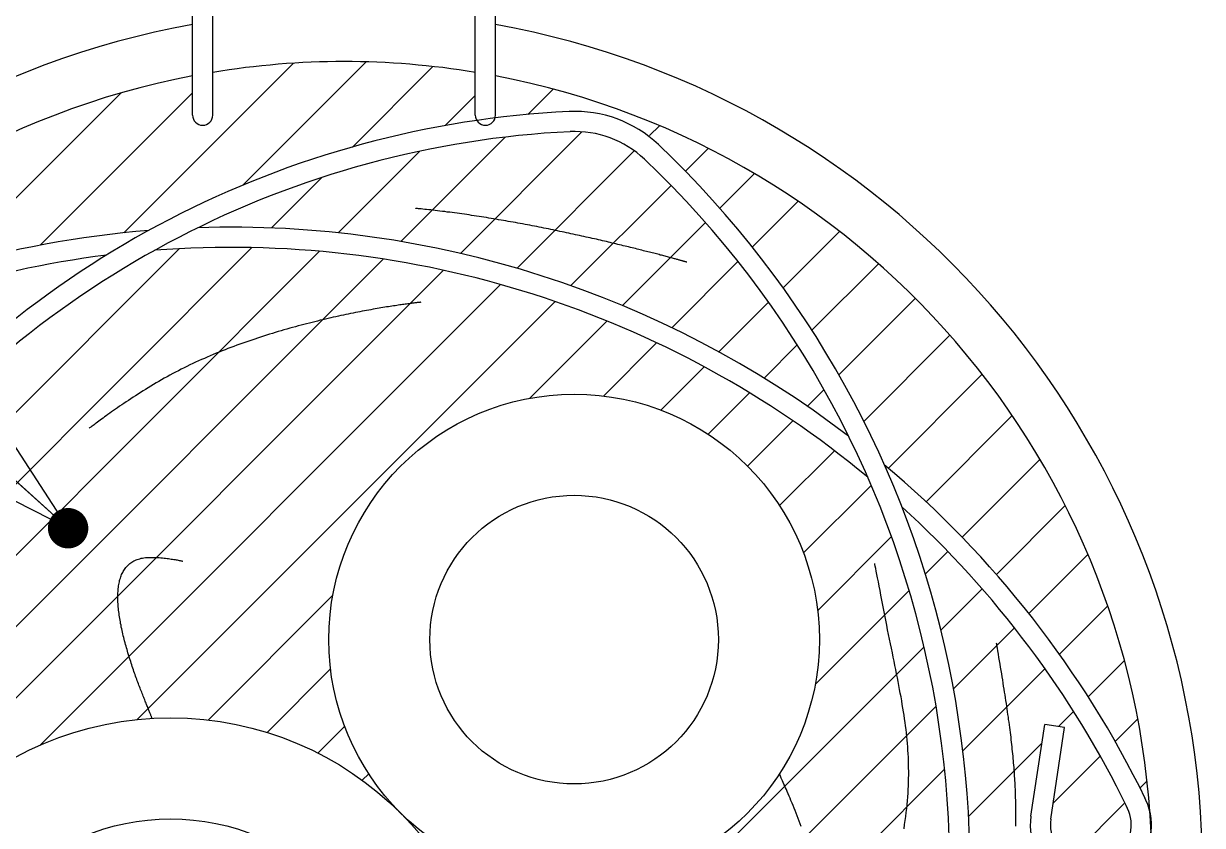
# Model space of a CAD drawing. Extents: x 443 to 1217, y -1921 to -677.
# Drawn here: x 1157.13 to 1172.68, y -1438.52 to -1427.94 of the extents above; entities that cross this region are included whole.
import ezdxf

# ---------------------------------------------------------------- set-up
doc = ezdxf.new("R2010")
doc.units = 0
doc.header["$MEASUREMENT"] = 0
doc.layers.get('0').update_dxf_attribs({"linetype": 'CONTINUOUS'})
for name, color, linetype in [('2', 2, 'CONTINUOUS'), ('3', 8, 'CONTINUOUS'), ('5', 7, 'CONTINUOUS')]:
    doc.layers.add(name, color=color, linetype=linetype)

# ---------------------------------------------------------------- blocks, each defined once
blk = doc.blocks.new('OPEN330A')
at = {"color": 0}
for q in [(30, 8.0385), (30, -8.0385), (40, 0)]:
    blk.add_line((0, 0), q, dxfattribs=at)
blk = doc.blocks.new('NEGDOTSMALL')
at = {"color": 0, "const_width": 4}
blk.add_lwpolyline([(-2, 0, 1), (2, 0, 1), (-2, 0)], format="xyb", dxfattribs=at)

msp = doc.modelspace()

# ---------------------------------------------------------------- linework, layer by layer
at = {"color": 7, "linetype": 'Continuous'}
msp.add_line((1157.721, -1434.598), (1137.922, -1416.764), dxfattribs=at)
at = {"layer": '2', "color": 8, "linetype": 'Continuous'}
for p, q in [((1158.457, -1430.703), (1160.693, -1428.467)), ((1160.027, -1430.075), (1161.652, -1428.45)), ((1161.472, -1429.572), (1162.533, -1428.511)), ((1156.111, -1431.165), (1158.415, -1428.861)), ((1157.352, -1430.867), (1159.363, -1428.856)), ((1162.696, -1429.29), (1163.092, -1428.894)), ((1163.785, -1429.142), (1164.119, -1428.809)), ((1162.895, -1430.974), (1164.498, -1429.372)), ((1165.389, -1429.422), (1165.52, -1429.291)), ((1162.111, -1430.817), (1163.486, -1429.442)), ((1161.283, -1430.703), (1162.359, -1429.627)), ((1163.642, -1431.17), (1165.189, -1429.622)), ((1165.863, -1429.891), (1166.164, -1429.59)), ((1160.405, -1430.639), (1161.072, -1429.971)), ((1166.316, -1430.379), (1166.773, -1429.923)), ((1164.353, -1431.4), (1165.674, -1430.079)), ((1166.746, -1430.891), (1167.349, -1430.288)), ((1165.033, -1431.662), (1166.128, -1430.568)), ((1167.151, -1431.427), (1167.895, -1430.684)), ((1152.827, -1439.159), (1161.039, -1430.947)), ((1153.017, -1438.027), (1160.146, -1430.898)), ((1153.65, -1436.452), (1159.19, -1430.912)), ((1153.014, -1439.914), (1161.878, -1431.049)), ((1165.683, -1431.954), (1166.556, -1431.081)), ((1167.532, -1431.989), (1168.41, -1431.111)), ((1153.239, -1440.63), (1162.672, -1431.197)), ((1157.354, -1437.457), (1163.426, -1431.385)), ((1167.887, -1432.575), (1168.896, -1431.567)), ((1158.633, -1437.121), (1164.144, -1431.609)), ((1166.306, -1432.273), (1166.96, -1431.618)), ((1163.81, -1432.885), (1164.829, -1431.866)), ((1168.216, -1433.189), (1169.352, -1432.053)), ((1164.782, -1432.855), (1165.484, -1432.153)), ((1166.902, -1432.619), (1167.339, -1432.182)), ((1165.538, -1433.04), (1166.109, -1432.47)), ((1168.54, -1433.806), (1169.778, -1432.568)), ((1166.163, -1433.358), (1166.708, -1432.813)), ((1167.472, -1432.99), (1167.692, -1432.771)), ((1169.038, -1434.25), (1170.175, -1433.113)), ((1166.683, -1433.779), (1167.281, -1433.182)), ((1167.105, -1434.299), (1167.828, -1433.576)), ((1169.513, -1434.717), (1170.54, -1433.69)), ((1167.422, -1434.924), (1168.314, -1434.033)), ((1169.965, -1435.207), (1170.873, -1434.299)), ((1167.608, -1435.681), (1168.58, -1434.708)), ((1169.027, -1435.203), (1169.325, -1434.905)), ((1170.393, -1435.721), (1171.171, -1434.943)), ((1159.568, -1437.127), (1161.213, -1435.482)), ((1167.577, -1436.653), (1168.814, -1435.417)), ((1169.232, -1435.94), (1169.776, -1435.396)), ((1170.797, -1436.259), (1171.433, -1435.623)), ((1169.399, -1436.715), (1170.203, -1435.911)), ((1163.342, -1441.83), (1169.011, -1436.161)), ((1171.176, -1436.821), (1171.654, -1436.344)), ((1160.346, -1437.291), (1161.183, -1436.454)), ((1169.523, -1437.532), (1170.606, -1436.45)), ((1163.005, -1443.108), (1169.169, -1436.945)), ((1170.785, -1437.212), (1170.983, -1437.014)), ((1171.531, -1437.408), (1171.829, -1437.111)), ((1161.016, -1437.563), (1161.369, -1437.21)), ((1169.598, -1438.399), (1170.565, -1437.433)), ((1170.716, -1438.224), (1171.336, -1437.604)), ((1159.844, -1447.212), (1169.282, -1437.773)), ((1161.6, -1437.921), (1161.686, -1437.835)), ((1171.86, -1438.022), (1171.952, -1437.929)), ((1170.921, -1438.96), (1171.652, -1438.229))]:
    msp.add_line(p, q, dxfattribs=at)
at = {"layer": '3', "color": 3, "linetype": 'Continuous'}
for p, q in [((1159.363, -1429.152), (1159.363, -1425.516)), ((1159.629, -1429.152), (1159.629, -1425.516)), ((1163.092, -1429.152), (1163.092, -1425.516)), ((1163.359, -1429.152), (1163.359, -1425.516)), ((1170.421, -1438.395), (1170.602, -1437.185)), ((1170.865, -1437.224), (1170.602, -1437.185)), ((1170.684, -1438.434), (1170.865, -1437.224))]:
    msp.add_line(p, q, dxfattribs=at)
at = {"layer": '3', "color": 3}
for p, q in [((1162.307, -1430.381), (1162.301, -1430.38)), ((1162.316, -1430.382), (1162.307, -1430.381)), ((1162.328, -1430.383), (1162.316, -1430.382)), ((1162.343, -1430.385), (1162.328, -1430.383)), ((1162.36, -1430.387), (1162.343, -1430.385)), ((1162.38, -1430.389), (1162.36, -1430.387)), ((1162.402, -1430.391), (1162.38, -1430.389)), ((1162.425, -1430.394), (1162.402, -1430.391)), ((1162.45, -1430.396), (1162.425, -1430.394)), ((1162.477, -1430.399), (1162.45, -1430.396)), ((1162.505, -1430.402), (1162.477, -1430.399)), ((1162.534, -1430.406), (1162.505, -1430.402)), ((1162.564, -1430.409), (1162.534, -1430.406)), ((1162.595, -1430.413), (1162.564, -1430.409)), ((1162.626, -1430.417), (1162.595, -1430.413)), ((1162.658, -1430.421), (1162.626, -1430.417)), ((1162.69, -1430.424), (1162.658, -1430.421)), ((1162.722, -1430.429), (1162.69, -1430.424)), ((1162.754, -1430.433), (1162.722, -1430.429)), ((1162.787, -1430.437), (1162.754, -1430.433)), ((1162.819, -1430.441), (1162.787, -1430.437)), ((1162.851, -1430.445), (1162.819, -1430.441)), ((1162.883, -1430.45), (1162.851, -1430.445)), ((1162.915, -1430.454), (1162.883, -1430.45)), ((1162.948, -1430.459), (1162.915, -1430.454)), ((1162.98, -1430.464), (1162.948, -1430.459)), ((1163.012, -1430.468), (1162.98, -1430.464)), ((1163.044, -1430.473), (1163.012, -1430.468)), ((1163.077, -1430.478), (1163.044, -1430.473)), ((1163.109, -1430.483), (1163.077, -1430.478)), ((1163.141, -1430.488), (1163.109, -1430.483)), ((1163.174, -1430.493), (1163.141, -1430.488)), ((1163.206, -1430.498), (1163.174, -1430.493)), ((1163.238, -1430.503), (1163.206, -1430.498)), ((1163.27, -1430.509), (1163.238, -1430.503)), ((1163.302, -1430.514), (1163.27, -1430.509)), ((1163.334, -1430.519), (1163.302, -1430.514)), ((1163.367, -1430.525), (1163.334, -1430.519)), ((1163.399, -1430.53), (1163.367, -1430.525)), ((1163.431, -1430.535), (1163.399, -1430.53)), ((1163.463, -1430.541), (1163.431, -1430.535)), ((1163.494, -1430.547), (1163.463, -1430.541)), ((1163.526, -1430.552), (1163.494, -1430.547)), ((1163.558, -1430.558), (1163.526, -1430.552)), ((1163.59, -1430.563), (1163.558, -1430.558)), ((1163.622, -1430.569), (1163.59, -1430.563)), ((1163.653, -1430.575), (1163.622, -1430.569)), ((1163.685, -1430.581), (1163.653, -1430.575)), ((1163.716, -1430.587), (1163.685, -1430.581)), ((1163.748, -1430.592), (1163.716, -1430.587)), ((1163.779, -1430.598), (1163.748, -1430.592)), ((1163.81, -1430.604), (1163.779, -1430.598)), ((1163.841, -1430.61), (1163.81, -1430.604)), ((1163.872, -1430.616), (1163.841, -1430.61)), ((1163.903, -1430.622), (1163.872, -1430.616)), ((1163.934, -1430.628), (1163.903, -1430.622)), ((1163.965, -1430.635), (1163.934, -1430.628)), ((1163.996, -1430.641), (1163.965, -1430.635)), ((1164.026, -1430.647), (1163.996, -1430.641)), ((1164.057, -1430.653), (1164.026, -1430.647)), ((1164.087, -1430.659), (1164.057, -1430.653)), ((1164.117, -1430.665), (1164.087, -1430.659)), ((1164.147, -1430.671), (1164.117, -1430.665)), ((1164.177, -1430.678), (1164.147, -1430.671)), ((1164.207, -1430.684), (1164.177, -1430.678)), ((1164.237, -1430.69), (1164.207, -1430.684)), ((1164.266, -1430.696), (1164.237, -1430.69)), ((1164.296, -1430.703), (1164.266, -1430.696)), ((1164.325, -1430.709), (1164.296, -1430.703)), ((1164.354, -1430.715), (1164.325, -1430.709)), ((1164.383, -1430.721), (1164.354, -1430.715)), ((1164.412, -1430.728), (1164.383, -1430.721)), ((1164.44, -1430.734), (1164.412, -1430.728)), ((1164.468, -1430.74), (1164.44, -1430.734)), ((1164.497, -1430.746), (1164.468, -1430.74)), ((1164.525, -1430.752), (1164.497, -1430.746)), ((1164.553, -1430.759), (1164.525, -1430.752)), ((1164.581, -1430.765), (1164.553, -1430.759)), ((1164.608, -1430.771), (1164.581, -1430.765)), ((1164.635, -1430.777), (1164.608, -1430.771)), ((1164.662, -1430.783), (1164.635, -1430.777)), ((1164.689, -1430.789), (1164.662, -1430.783)), ((1164.716, -1430.796), (1164.689, -1430.789)), ((1164.743, -1430.802), (1164.716, -1430.796)), ((1164.769, -1430.808), (1164.743, -1430.802)), ((1164.795, -1430.814), (1164.769, -1430.808)), ((1164.821, -1430.82), (1164.795, -1430.814)), ((1164.847, -1430.826), (1164.821, -1430.82)), ((1164.872, -1430.832), (1164.847, -1430.826)), ((1164.898, -1430.838), (1164.872, -1430.832)), ((1164.923, -1430.844), (1164.898, -1430.838)), ((1164.947, -1430.85), (1164.923, -1430.844)), ((1164.972, -1430.856), (1164.947, -1430.85)), ((1164.996, -1430.861), (1164.972, -1430.856)), ((1165.02, -1430.867), (1164.996, -1430.861)), ((1165.044, -1430.873), (1165.02, -1430.867)), ((1165.068, -1430.879), (1165.044, -1430.873)), ((1165.091, -1430.884), (1165.068, -1430.879)), ((1165.114, -1430.89), (1165.091, -1430.884)), ((1165.137, -1430.896), (1165.114, -1430.89)), ((1165.16, -1430.901), (1165.137, -1430.896)), ((1165.182, -1430.907), (1165.16, -1430.901)), ((1165.204, -1430.912), (1165.182, -1430.907)), ((1165.226, -1430.917), (1165.204, -1430.912)), ((1165.247, -1430.923), (1165.226, -1430.917)), ((1165.268, -1430.928), (1165.247, -1430.923)), ((1165.289, -1430.933), (1165.268, -1430.928)), ((1165.309, -1430.939), (1165.289, -1430.933)), ((1165.33, -1430.944), (1165.309, -1430.939)), ((1165.35, -1430.949), (1165.33, -1430.944)), ((1165.369, -1430.954), (1165.35, -1430.949)), ((1165.389, -1430.959), (1165.369, -1430.954)), ((1165.408, -1430.963), (1165.389, -1430.959)), ((1165.427, -1430.968), (1165.408, -1430.963)), ((1165.445, -1430.973), (1165.427, -1430.968)), ((1165.463, -1430.978), (1165.445, -1430.973)), ((1165.481, -1430.982), (1165.463, -1430.978)), ((1165.498, -1430.987), (1165.481, -1430.982)), ((1165.515, -1430.991), (1165.498, -1430.987)), ((1165.532, -1430.996), (1165.515, -1430.991)), ((1165.548, -1431), (1165.532, -1430.996)), ((1165.564, -1431.004), (1165.548, -1431)), ((1165.58, -1431.008), (1165.564, -1431.004)), ((1165.596, -1431.012), (1165.58, -1431.008)), ((1165.611, -1431.016), (1165.596, -1431.012)), ((1165.625, -1431.02), (1165.611, -1431.016)), ((1165.639, -1431.024), (1165.625, -1431.02)), ((1165.653, -1431.028), (1165.639, -1431.024)), ((1165.667, -1431.031), (1165.653, -1431.028)), ((1165.68, -1431.035), (1165.667, -1431.031)), ((1165.693, -1431.038), (1165.68, -1431.035)), ((1165.705, -1431.042), (1165.693, -1431.038)), ((1165.718, -1431.045), (1165.705, -1431.042)), ((1165.729, -1431.048), (1165.718, -1431.045)), ((1165.74, -1431.051), (1165.729, -1431.048)), ((1165.751, -1431.054), (1165.74, -1431.051)), ((1165.762, -1431.057), (1165.751, -1431.054)), ((1165.772, -1431.06), (1165.762, -1431.057)), ((1165.782, -1431.063), (1165.772, -1431.06)), ((1165.791, -1431.065), (1165.782, -1431.063)), ((1165.8, -1431.068), (1165.791, -1431.065)), ((1165.808, -1431.07), (1165.8, -1431.068)), ((1165.816, -1431.072), (1165.808, -1431.07)), ((1165.824, -1431.074), (1165.816, -1431.072)), ((1165.831, -1431.076), (1165.824, -1431.074)), ((1165.837, -1431.078), (1165.831, -1431.076)), ((1165.844, -1431.08), (1165.837, -1431.078)), ((1165.849, -1431.082), (1165.844, -1431.08)), ((1165.855, -1431.083), (1165.849, -1431.082)), ((1165.86, -1431.085), (1165.855, -1431.083)), ((1165.864, -1431.086), (1165.86, -1431.085)), ((1165.868, -1431.087), (1165.864, -1431.086)), ((1165.872, -1431.088), (1165.868, -1431.087)), ((1165.875, -1431.089), (1165.872, -1431.088)), ((1165.878, -1431.09), (1165.875, -1431.089)), ((1165.88, -1431.09), (1165.878, -1431.09)), ((1165.882, -1431.091), (1165.88, -1431.09)), ((1165.883, -1431.091), (1165.882, -1431.091)), ((1165.884, -1431.091), (1165.883, -1431.091)), ((1161.541, -1431.75), (1161.51, -1431.756)), ((1161.571, -1431.744), (1161.541, -1431.75)), ((1161.601, -1431.738), (1161.571, -1431.744)), ((1161.63, -1431.733), (1161.601, -1431.738)), ((1161.659, -1431.727), (1161.63, -1431.733)), ((1161.687, -1431.722), (1161.659, -1431.727)), ((1161.715, -1431.717), (1161.687, -1431.722)), ((1161.743, -1431.712), (1161.715, -1431.717)), ((1161.77, -1431.707), (1161.743, -1431.712)), ((1161.797, -1431.702), (1161.77, -1431.707)), ((1161.823, -1431.698), (1161.797, -1431.702)), ((1161.848, -1431.694), (1161.823, -1431.698)), ((1161.873, -1431.689), (1161.848, -1431.694)), ((1161.898, -1431.685), (1161.873, -1431.689)), ((1161.922, -1431.681), (1161.898, -1431.685)), ((1161.946, -1431.678), (1161.922, -1431.681)), ((1161.969, -1431.674), (1161.946, -1431.678)), ((1161.992, -1431.67), (1161.969, -1431.674)), ((1162.013, -1431.667), (1161.992, -1431.67)), ((1162.035, -1431.664), (1162.013, -1431.667)), ((1162.056, -1431.661), (1162.035, -1431.664)), ((1162.076, -1431.658), (1162.056, -1431.661)), ((1162.096, -1431.655), (1162.076, -1431.658)), ((1162.115, -1431.652), (1162.096, -1431.655)), ((1162.133, -1431.649), (1162.115, -1431.652)), ((1162.151, -1431.647), (1162.133, -1431.649)), ((1162.169, -1431.644), (1162.151, -1431.647)), ((1162.185, -1431.642), (1162.169, -1431.644)), ((1162.201, -1431.64), (1162.185, -1431.642)), ((1162.217, -1431.638), (1162.201, -1431.64)), ((1162.231, -1431.636), (1162.217, -1431.638)), ((1162.245, -1431.634), (1162.231, -1431.636)), ((1162.259, -1431.632), (1162.245, -1431.634)), ((1162.271, -1431.631), (1162.259, -1431.632)), ((1162.283, -1431.629), (1162.271, -1431.631)), ((1162.295, -1431.628), (1162.283, -1431.629)), ((1162.305, -1431.627), (1162.295, -1431.628)), ((1162.315, -1431.626), (1162.305, -1431.627)), ((1162.324, -1431.624), (1162.315, -1431.626)), ((1162.333, -1431.623), (1162.324, -1431.624)), ((1162.34, -1431.623), (1162.333, -1431.623)), ((1162.347, -1431.622), (1162.34, -1431.623)), ((1162.353, -1431.621), (1162.347, -1431.622)), ((1162.359, -1431.621), (1162.353, -1431.621)), ((1162.363, -1431.62), (1162.359, -1431.621)), ((1162.367, -1431.62), (1162.363, -1431.62)), ((1162.37, -1431.619), (1162.367, -1431.62)), ((1162.372, -1431.619), (1162.37, -1431.619)), ((1162.373, -1431.619), (1162.372, -1431.619)), ((1162.374, -1431.619), (1162.373, -1431.619)), ((1160.866, -1431.902), (1160.83, -1431.912)), ((1160.903, -1431.893), (1160.866, -1431.902)), ((1160.939, -1431.884), (1160.903, -1431.893)), ((1160.975, -1431.875), (1160.939, -1431.884)), ((1161.01, -1431.866), (1160.975, -1431.875)), ((1161.046, -1431.857), (1161.01, -1431.866)), ((1161.081, -1431.849), (1161.046, -1431.857)), ((1161.116, -1431.841), (1161.081, -1431.849)), ((1161.151, -1431.833), (1161.116, -1431.841)), ((1161.185, -1431.825), (1161.151, -1431.833)), ((1161.219, -1431.817), (1161.185, -1431.825)), ((1161.253, -1431.81), (1161.219, -1431.817)), ((1161.286, -1431.802), (1161.253, -1431.81)), ((1161.319, -1431.795), (1161.286, -1431.802)), ((1161.352, -1431.788), (1161.319, -1431.795)), ((1161.384, -1431.781), (1161.352, -1431.788)), ((1161.416, -1431.774), (1161.384, -1431.781)), ((1161.448, -1431.768), (1161.416, -1431.774)), ((1161.479, -1431.762), (1161.448, -1431.768)), ((1161.51, -1431.756), (1161.479, -1431.762)), ((1160.338, -1432.053), (1160.299, -1432.065)), ((1160.377, -1432.041), (1160.338, -1432.053)), ((1160.415, -1432.029), (1160.377, -1432.041)), ((1160.453, -1432.017), (1160.415, -1432.029)), ((1160.492, -1432.006), (1160.453, -1432.017)), ((1160.53, -1431.994), (1160.492, -1432.006)), ((1160.568, -1431.983), (1160.53, -1431.994)), ((1160.606, -1431.973), (1160.568, -1431.983)), ((1160.644, -1431.962), (1160.606, -1431.973)), ((1160.681, -1431.952), (1160.644, -1431.962)), ((1160.719, -1431.941), (1160.681, -1431.952)), ((1160.756, -1431.931), (1160.719, -1431.941)), ((1160.793, -1431.921), (1160.756, -1431.931)), ((1160.83, -1431.912), (1160.793, -1431.921)), ((1159.869, -1432.215), (1159.83, -1432.23)), ((1159.909, -1432.2), (1159.869, -1432.215)), ((1159.948, -1432.186), (1159.909, -1432.2)), ((1159.987, -1432.172), (1159.948, -1432.186)), ((1160.026, -1432.158), (1159.987, -1432.172)), ((1160.065, -1432.144), (1160.026, -1432.158)), ((1160.104, -1432.13), (1160.065, -1432.144)), ((1160.143, -1432.117), (1160.104, -1432.13)), ((1160.183, -1432.104), (1160.143, -1432.117)), ((1160.221, -1432.091), (1160.183, -1432.104)), ((1160.26, -1432.078), (1160.221, -1432.091)), ((1160.299, -1432.065), (1160.26, -1432.078)), ((1159.518, -1432.359), (1159.48, -1432.375)), ((1159.557, -1432.342), (1159.518, -1432.359)), ((1159.596, -1432.325), (1159.557, -1432.342)), ((1159.635, -1432.309), (1159.596, -1432.325)), ((1159.674, -1432.292), (1159.635, -1432.309)), ((1159.713, -1432.277), (1159.674, -1432.292)), ((1159.752, -1432.261), (1159.713, -1432.277)), ((1159.791, -1432.245), (1159.752, -1432.261)), ((1159.83, -1432.23), (1159.791, -1432.245)), ((1159.175, -1432.521), (1159.138, -1432.541)), ((1159.213, -1432.502), (1159.175, -1432.521)), ((1159.25, -1432.483), (1159.213, -1432.502)), ((1159.288, -1432.465), (1159.25, -1432.483)), ((1159.326, -1432.446), (1159.288, -1432.465)), ((1159.365, -1432.428), (1159.326, -1432.446)), ((1159.403, -1432.41), (1159.365, -1432.428)), ((1159.441, -1432.393), (1159.403, -1432.41)), ((1159.48, -1432.375), (1159.441, -1432.393)), ((1158.882, -1432.683), (1158.847, -1432.704)), ((1158.918, -1432.662), (1158.882, -1432.683)), ((1158.954, -1432.641), (1158.918, -1432.662)), ((1158.99, -1432.621), (1158.954, -1432.641)), ((1159.027, -1432.6), (1158.99, -1432.621)), ((1159.064, -1432.58), (1159.027, -1432.6)), ((1159.101, -1432.56), (1159.064, -1432.58)), ((1159.138, -1432.541), (1159.101, -1432.56)), ((1158.643, -1432.83), (1158.61, -1432.851)), ((1158.676, -1432.809), (1158.643, -1432.83)), ((1158.709, -1432.788), (1158.676, -1432.809)), ((1158.743, -1432.767), (1158.709, -1432.788)), ((1158.777, -1432.746), (1158.743, -1432.767)), ((1158.812, -1432.725), (1158.777, -1432.746)), ((1158.847, -1432.704), (1158.812, -1432.725)), ((1158.4, -1432.991), (1158.373, -1433.01)), ((1158.428, -1432.972), (1158.4, -1432.991)), ((1158.457, -1432.953), (1158.428, -1432.972)), ((1158.486, -1432.933), (1158.457, -1432.953)), ((1158.516, -1432.913), (1158.486, -1432.933)), ((1158.547, -1432.892), (1158.516, -1432.913)), ((1158.579, -1432.872), (1158.547, -1432.892)), ((1158.61, -1432.851), (1158.579, -1432.872)), ((1158.182, -1433.146), (1158.162, -1433.161)), ((1158.202, -1433.131), (1158.182, -1433.146)), ((1158.224, -1433.115), (1158.202, -1433.131)), ((1158.247, -1433.099), (1158.224, -1433.115)), ((1158.27, -1433.082), (1158.247, -1433.099)), ((1158.295, -1433.065), (1158.27, -1433.082)), ((1158.32, -1433.047), (1158.295, -1433.065)), ((1158.346, -1433.029), (1158.32, -1433.047)), ((1158.373, -1433.01), (1158.346, -1433.029)), ((1158.005, -1433.276), (1157.999, -1433.28)), ((1158.011, -1433.271), (1158.005, -1433.276)), ((1158.019, -1433.265), (1158.011, -1433.271)), ((1158.029, -1433.259), (1158.019, -1433.265)), ((1158.039, -1433.251), (1158.029, -1433.259)), ((1158.051, -1433.242), (1158.039, -1433.251)), ((1158.063, -1433.233), (1158.051, -1433.242)), ((1158.077, -1433.223), (1158.063, -1433.233)), ((1158.092, -1433.212), (1158.077, -1433.223)), ((1158.108, -1433.2), (1158.092, -1433.212)), ((1158.125, -1433.187), (1158.108, -1433.2)), ((1158.143, -1433.174), (1158.125, -1433.187)), ((1158.162, -1433.161), (1158.143, -1433.174)), ((1158.603, -1435.023), (1158.618, -1435.016)), ((1158.618, -1435.016), (1158.634, -1435.01)), ((1158.634, -1435.01), (1158.65, -1435.005)), ((1158.65, -1435.005), (1158.667, -1435)), ((1158.667, -1435), (1158.684, -1434.995)), ((1158.684, -1434.995), (1158.702, -1434.992)), ((1158.702, -1434.992), (1158.721, -1434.989)), ((1158.721, -1434.989), (1158.74, -1434.986)), ((1158.74, -1434.986), (1158.759, -1434.984)), ((1158.759, -1434.984), (1158.779, -1434.983)), ((1158.779, -1434.983), (1158.799, -1434.982)), ((1158.799, -1434.982), (1158.82, -1434.982)), ((1158.82, -1434.982), (1158.84, -1434.982)), ((1158.84, -1434.982), (1158.861, -1434.982)), ((1158.861, -1434.982), (1158.882, -1434.983)), ((1158.882, -1434.983), (1158.903, -1434.984)), ((1158.903, -1434.984), (1158.924, -1434.985)), ((1158.924, -1434.985), (1158.945, -1434.987)), ((1158.945, -1434.987), (1158.966, -1434.989)), ((1158.966, -1434.989), (1158.986, -1434.991)), ((1158.986, -1434.991), (1159.006, -1434.993)), ((1159.006, -1434.993), (1159.026, -1434.996)), ((1159.026, -1434.996), (1159.045, -1434.998)), ((1159.045, -1434.998), (1159.064, -1435.001)), ((1159.064, -1435.001), (1159.082, -1435.004)), ((1159.082, -1435.004), (1159.099, -1435.007)), ((1159.099, -1435.007), (1159.116, -1435.009)), ((1159.116, -1435.009), (1159.132, -1435.012)), ((1159.132, -1435.012), (1159.147, -1435.015)), ((1159.147, -1435.015), (1159.161, -1435.017)), ((1159.161, -1435.017), (1159.174, -1435.02)), ((1158.441, -1435.182), (1158.448, -1435.168)), ((1158.448, -1435.168), (1158.456, -1435.155)), ((1158.456, -1435.155), (1158.465, -1435.142)), ((1158.465, -1435.142), (1158.473, -1435.129)), ((1158.473, -1435.129), (1158.483, -1435.117)), ((1158.483, -1435.117), (1158.493, -1435.105)), ((1158.493, -1435.105), (1158.503, -1435.094)), ((1158.503, -1435.094), (1158.514, -1435.083)), ((1158.514, -1435.083), (1158.525, -1435.073)), ((1158.525, -1435.073), (1158.537, -1435.064)), ((1158.537, -1435.064), (1158.549, -1435.054)), ((1158.549, -1435.054), (1158.562, -1435.046)), ((1158.562, -1435.046), (1158.575, -1435.037)), ((1158.575, -1435.037), (1158.589, -1435.03)), ((1158.589, -1435.03), (1158.603, -1435.023)), ((1159.174, -1435.02), (1159.186, -1435.022)), ((1159.186, -1435.022), (1159.197, -1435.024)), ((1159.197, -1435.024), (1159.207, -1435.026)), ((1159.207, -1435.026), (1159.216, -1435.028)), ((1159.216, -1435.028), (1159.223, -1435.03)), ((1159.223, -1435.03), (1159.229, -1435.031)), ((1159.229, -1435.031), (1159.233, -1435.031)), ((1168.363, -1435.076), (1168.36, -1435.061)), ((1168.367, -1435.098), (1168.363, -1435.076)), ((1168.373, -1435.128), (1168.367, -1435.098)), ((1168.38, -1435.164), (1168.373, -1435.128)), ((1168.389, -1435.206), (1168.38, -1435.164)), ((1158.39, -1435.341), (1158.393, -1435.323)), ((1158.393, -1435.323), (1158.397, -1435.306)), ((1158.397, -1435.306), (1158.401, -1435.289)), ((1158.401, -1435.289), (1158.405, -1435.273)), ((1158.405, -1435.273), (1158.41, -1435.257)), ((1158.41, -1435.257), (1158.416, -1435.241)), ((1158.416, -1435.241), (1158.421, -1435.226)), ((1158.421, -1435.226), (1158.427, -1435.21)), ((1158.427, -1435.21), (1158.434, -1435.196)), ((1158.434, -1435.196), (1158.441, -1435.182)), ((1168.398, -1435.253), (1168.389, -1435.206)), ((1168.408, -1435.305), (1168.398, -1435.253)), ((1168.418, -1435.361), (1168.408, -1435.305)), ((1158.377, -1435.491), (1158.378, -1435.471)), ((1158.378, -1435.471), (1158.379, -1435.452)), ((1158.379, -1435.452), (1158.38, -1435.433)), ((1158.38, -1435.433), (1158.381, -1435.414)), ((1158.381, -1435.414), (1158.383, -1435.395)), ((1158.383, -1435.395), (1158.385, -1435.377)), ((1158.385, -1435.377), (1158.387, -1435.359)), ((1158.387, -1435.359), (1158.39, -1435.341)), ((1168.43, -1435.42), (1168.418, -1435.361)), ((1168.442, -1435.482), (1168.43, -1435.42)), ((1168.454, -1435.546), (1168.442, -1435.482)), ((1158.377, -1435.511), (1158.377, -1435.491)), ((1158.378, -1435.531), (1158.377, -1435.511)), ((1158.378, -1435.552), (1158.378, -1435.531)), ((1158.379, -1435.572), (1158.378, -1435.552)), ((1158.38, -1435.593), (1158.379, -1435.572)), ((1158.381, -1435.614), (1158.38, -1435.593)), ((1158.383, -1435.635), (1158.381, -1435.614)), ((1158.385, -1435.657), (1158.383, -1435.635)), ((1168.467, -1435.611), (1168.454, -1435.546)), ((1168.48, -1435.678), (1168.467, -1435.611)), ((1158.387, -1435.678), (1158.385, -1435.657)), ((1158.39, -1435.7), (1158.387, -1435.678)), ((1158.393, -1435.722), (1158.39, -1435.7)), ((1158.396, -1435.744), (1158.393, -1435.722)), ((1158.399, -1435.766), (1158.396, -1435.744)), ((1158.402, -1435.788), (1158.399, -1435.766)), ((1158.406, -1435.811), (1158.402, -1435.788)), ((1168.493, -1435.744), (1168.48, -1435.678)), ((1168.506, -1435.81), (1168.493, -1435.744)), ((1158.41, -1435.833), (1158.406, -1435.811)), ((1158.414, -1435.856), (1158.41, -1435.833)), ((1158.419, -1435.878), (1158.414, -1435.856)), ((1158.423, -1435.901), (1158.419, -1435.878)), ((1158.428, -1435.924), (1158.423, -1435.901)), ((1158.433, -1435.947), (1158.428, -1435.924)), ((1158.438, -1435.969), (1158.433, -1435.947)), ((1168.519, -1435.874), (1168.506, -1435.81)), ((1168.531, -1435.938), (1168.519, -1435.874)), ((1168.544, -1436), (1168.531, -1435.938)), ((1158.444, -1435.992), (1158.438, -1435.969)), ((1158.449, -1436.015), (1158.444, -1435.992)), ((1158.455, -1436.038), (1158.449, -1436.015)), ((1158.46, -1436.061), (1158.455, -1436.038)), ((1158.466, -1436.084), (1158.46, -1436.061)), ((1158.472, -1436.107), (1158.466, -1436.084)), ((1158.479, -1436.13), (1158.472, -1436.107)), ((1168.556, -1436.061), (1168.544, -1436)), ((1168.569, -1436.122), (1168.556, -1436.061)), ((1158.485, -1436.153), (1158.479, -1436.13)), ((1158.491, -1436.175), (1158.485, -1436.153)), ((1158.498, -1436.198), (1158.491, -1436.175)), ((1158.505, -1436.221), (1158.498, -1436.198)), ((1158.511, -1436.243), (1158.505, -1436.221)), ((1158.518, -1436.266), (1158.511, -1436.243)), ((1168.581, -1436.181), (1168.569, -1436.122)), ((1168.593, -1436.239), (1168.581, -1436.181)), ((1168.604, -1436.296), (1168.593, -1436.239)), ((1169.969, -1436.126), (1169.967, -1436.113)), ((1169.973, -1436.148), (1169.969, -1436.126)), ((1169.979, -1436.179), (1169.973, -1436.148)), ((1169.985, -1436.216), (1169.979, -1436.179)), ((1169.992, -1436.257), (1169.985, -1436.216)), ((1169.999, -1436.301), (1169.992, -1436.257)), ((1158.525, -1436.289), (1158.518, -1436.266)), ((1158.532, -1436.311), (1158.525, -1436.289)), ((1158.539, -1436.333), (1158.532, -1436.311)), ((1158.547, -1436.355), (1158.539, -1436.333)), ((1158.554, -1436.378), (1158.547, -1436.355)), ((1158.561, -1436.399), (1158.554, -1436.378)), ((1158.568, -1436.421), (1158.561, -1436.399)), ((1168.616, -1436.352), (1168.604, -1436.296)), ((1168.627, -1436.407), (1168.616, -1436.352)), ((1168.638, -1436.462), (1168.627, -1436.407)), ((1170.007, -1436.345), (1169.999, -1436.301)), ((1170.014, -1436.389), (1170.007, -1436.345)), ((1170.021, -1436.432), (1170.014, -1436.389)), ((1158.576, -1436.443), (1158.568, -1436.421)), ((1158.583, -1436.464), (1158.576, -1436.443)), ((1158.59, -1436.485), (1158.583, -1436.464)), ((1158.598, -1436.507), (1158.59, -1436.485)), ((1158.605, -1436.527), (1158.598, -1436.507)), ((1158.612, -1436.548), (1158.605, -1436.527)), ((1158.62, -1436.569), (1158.612, -1436.548)), ((1158.627, -1436.589), (1158.62, -1436.569)), ((1168.648, -1436.516), (1168.638, -1436.462)), ((1168.659, -1436.569), (1168.648, -1436.516)), ((1168.669, -1436.621), (1168.659, -1436.569)), ((1170.028, -1436.475), (1170.021, -1436.432)), ((1170.035, -1436.517), (1170.028, -1436.475)), ((1170.042, -1436.558), (1170.035, -1436.517)), ((1170.049, -1436.599), (1170.042, -1436.558)), ((1158.634, -1436.609), (1158.627, -1436.589)), ((1158.642, -1436.629), (1158.634, -1436.609)), ((1158.649, -1436.648), (1158.642, -1436.629)), ((1158.656, -1436.668), (1158.649, -1436.648)), ((1158.664, -1436.687), (1158.656, -1436.668)), ((1158.671, -1436.705), (1158.664, -1436.687)), ((1158.678, -1436.724), (1158.671, -1436.705)), ((1158.685, -1436.742), (1158.678, -1436.724)), ((1168.679, -1436.672), (1168.669, -1436.621)), ((1168.689, -1436.723), (1168.679, -1436.672)), ((1168.698, -1436.773), (1168.689, -1436.723)), ((1170.055, -1436.639), (1170.049, -1436.599)), ((1170.061, -1436.679), (1170.055, -1436.639)), ((1170.068, -1436.719), (1170.061, -1436.679)), ((1170.074, -1436.758), (1170.068, -1436.719)), ((1158.692, -1436.76), (1158.685, -1436.742)), ((1158.699, -1436.778), (1158.692, -1436.76)), ((1158.705, -1436.795), (1158.699, -1436.778)), ((1158.712, -1436.812), (1158.705, -1436.795)), ((1158.719, -1436.828), (1158.712, -1436.812)), ((1158.725, -1436.844), (1158.719, -1436.828)), ((1158.731, -1436.86), (1158.725, -1436.844)), ((1158.738, -1436.876), (1158.731, -1436.86)), ((1158.744, -1436.891), (1158.738, -1436.876)), ((1168.707, -1436.823), (1168.698, -1436.773)), ((1168.716, -1436.872), (1168.707, -1436.823)), ((1168.724, -1436.921), (1168.716, -1436.872)), ((1170.08, -1436.796), (1170.074, -1436.758)), ((1170.085, -1436.834), (1170.08, -1436.796)), ((1170.091, -1436.871), (1170.085, -1436.834)), ((1170.097, -1436.908), (1170.091, -1436.871)), ((1158.75, -1436.906), (1158.744, -1436.891)), ((1158.755, -1436.92), (1158.75, -1436.906)), ((1158.761, -1436.934), (1158.755, -1436.92)), ((1158.767, -1436.948), (1158.761, -1436.934)), ((1158.772, -1436.961), (1158.767, -1436.948)), ((1158.777, -1436.973), (1158.772, -1436.961)), ((1158.782, -1436.986), (1158.777, -1436.973)), ((1158.787, -1436.997), (1158.782, -1436.986)), ((1158.791, -1437.009), (1158.787, -1436.997)), ((1158.796, -1437.019), (1158.791, -1437.009)), ((1158.8, -1437.03), (1158.796, -1437.019)), ((1158.804, -1437.04), (1158.8, -1437.03)), ((1158.808, -1437.049), (1158.804, -1437.04)), ((1168.732, -1436.969), (1168.724, -1436.921)), ((1168.74, -1437.017), (1168.732, -1436.969)), ((1168.747, -1437.064), (1168.74, -1437.017)), ((1170.102, -1436.945), (1170.097, -1436.908)), ((1170.108, -1436.981), (1170.102, -1436.945)), ((1170.113, -1437.017), (1170.108, -1436.981)), ((1170.118, -1437.052), (1170.113, -1437.017)), ((1158.811, -1437.058), (1158.808, -1437.049)), ((1158.814, -1437.066), (1158.811, -1437.058)), ((1158.817, -1437.074), (1158.814, -1437.066)), ((1158.82, -1437.081), (1158.817, -1437.074)), ((1158.823, -1437.088), (1158.82, -1437.081)), ((1158.825, -1437.094), (1158.823, -1437.088)), ((1158.827, -1437.1), (1158.825, -1437.094)), ((1158.829, -1437.105), (1158.827, -1437.1)), ((1168.754, -1437.111), (1168.747, -1437.064)), ((1168.761, -1437.158), (1168.754, -1437.111)), ((1168.767, -1437.205), (1168.761, -1437.158)), ((1170.123, -1437.087), (1170.118, -1437.052)), ((1170.127, -1437.122), (1170.123, -1437.087)), ((1170.132, -1437.156), (1170.127, -1437.122)), ((1170.137, -1437.19), (1170.132, -1437.156)), ((1170.141, -1437.224), (1170.137, -1437.19)), ((1168.773, -1437.251), (1168.767, -1437.205)), ((1168.778, -1437.297), (1168.773, -1437.251)), ((1168.783, -1437.343), (1168.778, -1437.297)), ((1168.788, -1437.389), (1168.783, -1437.343)), ((1170.145, -1437.257), (1170.141, -1437.224)), ((1170.15, -1437.29), (1170.145, -1437.257)), ((1170.154, -1437.322), (1170.15, -1437.29)), ((1170.158, -1437.355), (1170.154, -1437.322)), ((1168.792, -1437.435), (1168.788, -1437.389)), ((1168.796, -1437.481), (1168.792, -1437.435)), ((1168.799, -1437.526), (1168.796, -1437.481)), ((1170.161, -1437.387), (1170.158, -1437.355)), ((1170.165, -1437.418), (1170.161, -1437.387)), ((1170.169, -1437.45), (1170.165, -1437.418)), ((1170.172, -1437.481), (1170.169, -1437.45)), ((1170.175, -1437.512), (1170.172, -1437.481)), ((1168.802, -1437.572), (1168.799, -1437.526)), ((1168.804, -1437.618), (1168.802, -1437.572)), ((1168.806, -1437.664), (1168.804, -1437.618)), ((1170.179, -1437.543), (1170.175, -1437.512)), ((1170.182, -1437.573), (1170.179, -1437.543)), ((1170.185, -1437.603), (1170.182, -1437.573)), ((1170.187, -1437.633), (1170.185, -1437.603)), ((1170.19, -1437.663), (1170.187, -1437.633)), ((1168.807, -1437.711), (1168.806, -1437.664)), ((1168.808, -1437.757), (1168.807, -1437.711)), ((1168.809, -1437.804), (1168.808, -1437.757)), ((1168.809, -1437.851), (1168.809, -1437.804)), ((1170.193, -1437.693), (1170.19, -1437.663)), ((1170.195, -1437.723), (1170.193, -1437.693)), ((1170.198, -1437.752), (1170.195, -1437.723)), ((1170.2, -1437.781), (1170.198, -1437.752)), ((1170.202, -1437.81), (1170.2, -1437.781)), ((1170.204, -1437.839), (1170.202, -1437.81)), ((1167.107, -1437.844), (1167.104, -1437.837)), ((1167.111, -1437.854), (1167.107, -1437.844)), ((1167.116, -1437.865), (1167.111, -1437.854)), ((1167.121, -1437.879), (1167.116, -1437.865)), ((1167.128, -1437.894), (1167.121, -1437.879)), ((1167.136, -1437.911), (1167.128, -1437.894)), ((1167.144, -1437.929), (1167.136, -1437.911)), ((1167.153, -1437.95), (1167.144, -1437.929)), ((1167.162, -1437.971), (1167.153, -1437.95)), ((1167.173, -1437.994), (1167.162, -1437.971)), ((1168.805, -1437.994), (1168.807, -1437.946)), ((1168.807, -1437.946), (1168.808, -1437.898)), ((1168.808, -1437.898), (1168.809, -1437.851)), ((1170.206, -1437.868), (1170.204, -1437.839)), ((1170.208, -1437.897), (1170.206, -1437.868)), ((1170.21, -1437.926), (1170.208, -1437.897)), ((1170.211, -1437.954), (1170.21, -1437.926)), ((1170.213, -1437.983), (1170.211, -1437.954)), ((1167.183, -1438.019), (1167.173, -1437.994)), ((1167.195, -1438.045), (1167.183, -1438.019)), ((1167.206, -1438.071), (1167.195, -1438.045)), ((1167.218, -1438.1), (1167.206, -1438.071)), ((1167.231, -1438.129), (1167.218, -1438.1)), ((1168.796, -1438.141), (1168.8, -1438.092)), ((1168.8, -1438.092), (1168.802, -1438.042)), ((1168.802, -1438.042), (1168.805, -1437.994)), ((1170.214, -1438.011), (1170.213, -1437.983)), ((1170.215, -1438.04), (1170.214, -1438.011)), ((1170.217, -1438.068), (1170.215, -1438.04)), ((1170.218, -1438.097), (1170.217, -1438.068)), ((1170.219, -1438.125), (1170.218, -1438.097)), ((1170.219, -1438.154), (1170.219, -1438.125)), ((1167.243, -1438.159), (1167.231, -1438.129)), ((1167.256, -1438.19), (1167.243, -1438.159)), ((1167.27, -1438.221), (1167.256, -1438.19)), ((1167.283, -1438.254), (1167.27, -1438.221)), ((1167.296, -1438.287), (1167.283, -1438.254)), ((1168.782, -1438.293), (1168.787, -1438.242)), ((1168.787, -1438.242), (1168.792, -1438.191)), ((1168.792, -1438.191), (1168.796, -1438.141)), ((1170.22, -1438.182), (1170.219, -1438.154)), ((1170.221, -1438.21), (1170.22, -1438.182)), ((1170.221, -1438.239), (1170.221, -1438.21)), ((1170.222, -1438.267), (1170.221, -1438.239)), ((1170.222, -1438.296), (1170.222, -1438.267)), ((1167.31, -1438.321), (1167.296, -1438.287)), ((1167.323, -1438.355), (1167.31, -1438.321)), ((1167.336, -1438.39), (1167.323, -1438.355)), ((1167.35, -1438.425), (1167.336, -1438.39)), ((1167.363, -1438.46), (1167.35, -1438.425)), ((1168.763, -1438.451), (1168.77, -1438.398)), ((1168.77, -1438.398), (1168.776, -1438.345)), ((1168.776, -1438.345), (1168.782, -1438.293)), ((1170.222, -1438.325), (1170.222, -1438.296)), ((1170.222, -1438.353), (1170.222, -1438.325)), ((1170.222, -1438.382), (1170.222, -1438.353)), ((1170.222, -1438.411), (1170.222, -1438.382)), ((1170.222, -1438.44), (1170.222, -1438.411)), ((1167.375, -1438.495), (1167.363, -1438.46)), ((1167.388, -1438.531), (1167.375, -1438.495)), ((1168.747, -1438.56), (1168.755, -1438.505)), ((1168.755, -1438.505), (1168.763, -1438.451)), ((1170.221, -1438.498), (1170.222, -1438.469)), ((1170.221, -1438.528), (1170.221, -1438.498)), ((1170.222, -1438.469), (1170.222, -1438.44))]:
    msp.add_line(p, q, dxfattribs=at)
at = {"layer": '3', "color": 3, "linetype": 'Continuous'}
for centre, radius, start, end in [((1161.361, -1439.102), 11.322, 100.1642, 259.8358), ((1161.361, -1439.102), 11.322, 280.1642, 79.8358), ((1161.361, -1439.102), 10.656, 80.648, 99.352), ((1161.361, -1439.102), 10.656, 100.8069, 259.1931), ((1161.361, -1439.102), 10.656, 280.8069, 79.1931), ((1164.959, -1441.913), 12.825, 92.8172, 191.1441), ((1164.407, -1430.7), 1.598, 46.5224, 92.8172), ((1159.496, -1429.152), 0.133, 180, 0), ((1163.225, -1429.152), 0.133, 180, 0), ((1164.959, -1441.913), 12.558, 92.8172, 191.1441), ((1164.407, -1430.7), 1.332, 46.5224, 92.8172), ((1156.441, -1439.102), 13.176, 337.1835, 46.5224), ((1156.441, -1439.102), 12.91, 334.9649, 46.5224), ((1159.869, -1444.049), 13.42, 52.6234, 91.8574), ((1159.869, -1444.049), 13.42, 94.6322, 118.1018), ((1159.869, -1444.049), 13.154, 50.3203, 94.3838), ((1159.869, -1444.049), 13.154, 97.1738, 118.1018), ((1159.869, -1444.049), 13.42, 26.0148, 50.0508), ((1159.869, -1444.049), 13.154, 26.0148, 47.7248), ((1171.211, -1438.513), 0.799, 171.4839, 29.1675), ((1171.211, -1438.513), 0.533, 171.4839, 29.1675)]:
    msp.add_arc(centre, radius, start, end, dxfattribs=at)
at = {"layer": '5', "color": 3, "linetype": 'Continuous'}
for centre, radius in [((1164.395, -1436.067), 3.235), ((1164.395, -1436.067), 1.903), ((1159.073, -1441.39), 4.292), ((1159.073, -1441.39), 2.96)]:
    msp.add_circle(centre, radius, dxfattribs=at)

# ---------------------------------------------------------------- block references
at = {"color": 7, "linetype": 'Continuous', "xscale": 0.06660042304401832, "yscale": 0.06660042304401832, "zscale": 0.06660042304401832}
for name, rotation in [('OPEN330A', 137.9896249829387), ('NEGDOTSMALL', 77.98962498293876)]:
    msp.add_blockref(name, (1157.721, -1434.598), dxfattribs=dict(at, rotation=rotation))

doc.saveas('drawing.dxf')
